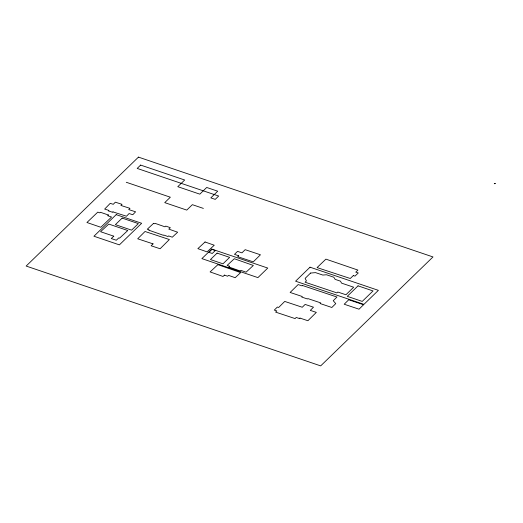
<?xml version="1.0" encoding="UTF-8"?>
<svg xmlns="http://www.w3.org/2000/svg" width="523" height="523" viewBox="0 0 523 523"><rect width="100%" height="100%" fill="white"/><g stroke="black" fill="none" stroke-linecap="round" stroke-linejoin="round"><path stroke-width="0.78" d="M494.333 183.58L494.503 183.501M494.575 183.632L494.464 183.455M494.601 183.416L494.268 183.638L495.386 183.593L494.359 183.71M126.285 182.279L170.328 197.204L164.738 202.63L186.763 210.096L192.353 204.67L203.369 208.402M112.955 211.893L112.595 212.266L108.444 210.939L108.934 210.436L104.672 209.076L110.235 203.342L113.262 204.316L115.335 202.185L122.003 204.33L120.918 205.441L129.952 208.344L128.743 209.599L135.594 211.808L132.777 214.724L129.096 213.547L126.488 216.234L112.955 211.893M302.464 285.48L302.072 285.872L298.156 284.564L290.128 292.449L302.327 296.534L301.771 297.077L307.446 298.979L307.851 298.587L320.736 302.889L320.076 303.53L331.837 307.478L335.753 303.621L333.236 300.712L336.962 297.038L302.464 285.48M299.947 318.082L299.483 318.553L296.221 317.468L295.103 318.592L275.614 312.12L276.811 310.937L274.287 310.1L277.38 307.04L278.654 307.472L284.734 301.425L302.268 307.256L305.125 304.425L313.486 307.197L310.283 310.381L316.323 312.381L307.903 320.73L299.947 318.082M153.043 243.868L151.134 245.777L160.116 248.752L169.374 239.527L145.028 231.486L137.699 238.795L153.043 243.868M238.697 255.767L237.762 256.688L253.256 261.866L260.441 254.786L245.163 249.68L241.946 252.857L237.514 251.38L234.481 254.368L238.697 255.767M363.55 304.739L359.04 309.191L344.199 304.229L348.723 299.777L363.55 304.739M310.557 273.058L305.131 278.38L306.419 280.916L305.079 282.217L336.93 292.9L337.812 292.037L345.938 294.763L353.653 287.199L341.591 283.146L340.434 281.145L335.165 279.374L333.837 277.236L326.476 274.758L322.815 275.059L315.546 272.627L310.557 273.058M138.464 157.116L26.15 266.057L320.677 365.884L432.992 256.943L138.464 157.116M140.635 165.078L137.189 168.419L218.673 196.04L215.234 199.374L210.828 197.884L217.712 191.202L206.703 187.469L199.819 194.151L177.794 186.685L184.678 180.01L140.635 165.078M108.398 215.012L107.666 215.718L111.549 217.045L100.847 227.276L86.936 222.504L97.775 212.135L99.828 212.835L100.423 212.273L108.398 215.012M116.191 214.646L93.931 236.233L119.394 244.869L141.655 223.275L116.191 214.646M122.147 218.091L115.38 224.655L131.593 230.153L138.36 223.589L122.147 218.091M211.737 249.072L201.891 258.624L257.917 277.615L267.763 268.064L211.737 249.072M212.005 249.373L208.932 252.348L212.24 253.472L215.326 250.55L212.005 249.373M217.084 253.112L210.436 259.565L222.981 263.814L229.636 257.362L217.084 253.112M310.028 267.188L295.587 281.197L363.943 304.36L378.377 290.357L310.028 267.188M358.052 285.852L347.259 296.325L362.236 301.405L373.036 290.932L358.052 285.852M353.326 275.569L350.286 278.498L317.075 267.593L325.901 259.133L357.909 270.084L355.784 272.13L358.262 272.967L354.954 276.137L353.326 275.569M113.766 236.187L111.275 238.534L116.289 240.234L118.819 237.873L119.604 238.142L127.769 230.512L108.777 224.073L100.573 231.715L113.766 236.187M224.452 275.118L223.027 276.458L210.102 271.934L217.895 264.651L240.632 272.601L235.18 277.706L228.544 275.373L227.623 276.229L224.452 275.118M153.605 223.321L147.277 229.237L149.107 229.878L148.787 230.179L163.444 235.317L163.738 235.049L167.961 236.527L168.622 235.919L172.302 237.2L177.65 232.212L168.805 229.113L170.328 227.688L165.778 226.086L164.993 226.825L155.259 223.413L154.873 223.766L153.605 223.321M229.551 266.246L228.786 266.965L240.162 270.973L240.835 270.339L246.065 272.182L253.335 265.449L234.324 258.735L227.132 265.403L229.551 266.246M205.049 241.979L197.871 248.641L207.075 251.877L214.247 245.222L205.049 241.979"/></g></svg>
